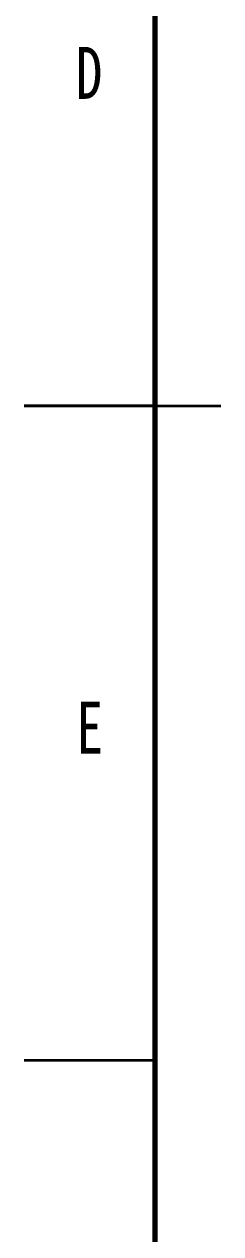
# Model space of a CAD drawing. Header units: millimetres. Extents: x 0 to 594, y 0 to 420.
# Drawn here: x 0 to 15, y 146.8 to 239.1 of the extents above; entities that cross this region are included whole.
import ezdxf

# ---------------------------------------------------------------- set-up
doc = ezdxf.new("R2010")
doc.units = ezdxf.units.MM
doc.styles.add('SLDTEXTSTYLE1', font='TXT', dxfattribs={"width": 0.75})

msp = doc.modelspace()

# ---------------------------------------------------------------- linework, layer by layer
at = {"color": 7, "linetype": 'Continuous', "lineweight": 70}
msp.add_line((10, 10), (10, 410), dxfattribs=at)
at = {"color": 7, "linetype": 'Continuous', "lineweight": 35}
for p, q in [((0, 210), (15, 210)), ((10, 210), (0, 210)), ((10, 160), (0, 160))]:
    msp.add_line(p, q, dxfattribs=at)

# ---------------------------------------------------------------- texts
at = {"color": 7, "linetype": 'Continuous', "lineweight": 0, "char_height": 3.9687, "attachment_point": 2, "style": 'SLDTEXTSTYLE1'}
for s, insert in [('D', (4.9527, 237.3979)), ('E', (5.0078, 187.3979))]:
    msp.add_mtext(s, dxfattribs=dict(at, insert=insert))

doc.saveas('drawing.dxf')
